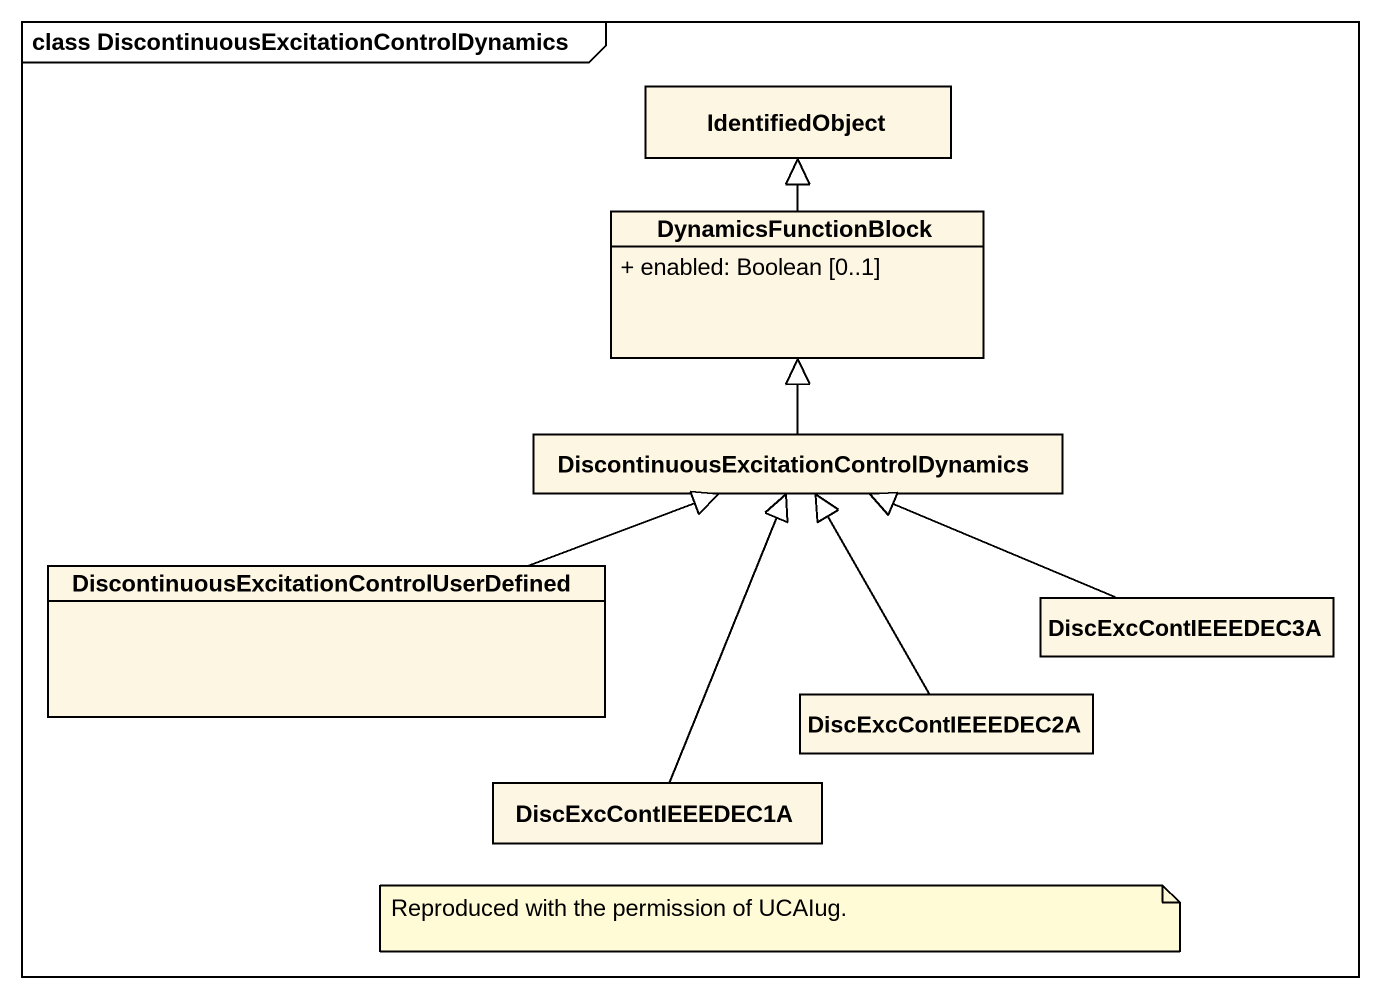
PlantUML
@startuml
mainframe class DiscontinuousExcitationControlDynamics
hide circle
hide empty members
skinparam classAttributeIconSize 0
class IdentifiedObject
class DynamicsFunctionBlock {
  + enabled: Boolean [0..1]
}
class "DiscontinuousExcitationControlDynamics" as DiscontinuousExcitationContr
class "DiscontinuousExcitationControlUserDefined" as DiscontinuousExcitationContr_2
class DiscExcContIEEEDEC3A
class DiscExcContIEEEDEC2A
class DiscExcContIEEEDEC1A
DynamicsFunctionBlock -up-|> IdentifiedObject
DiscontinuousExcitationContr -up-|> DynamicsFunctionBlock
DiscontinuousExcitationContr_2 -right-|> DiscontinuousExcitationContr
DiscExcContIEEEDEC3A -left-|> DiscontinuousExcitationContr
DiscExcContIEEEDEC2A -up-|> DiscontinuousExcitationContr
DiscExcContIEEEDEC1A -up-|> DiscontinuousExcitationContr
note as N1
  Reproduced with the permission of UCAIug.
end note
@enduml
